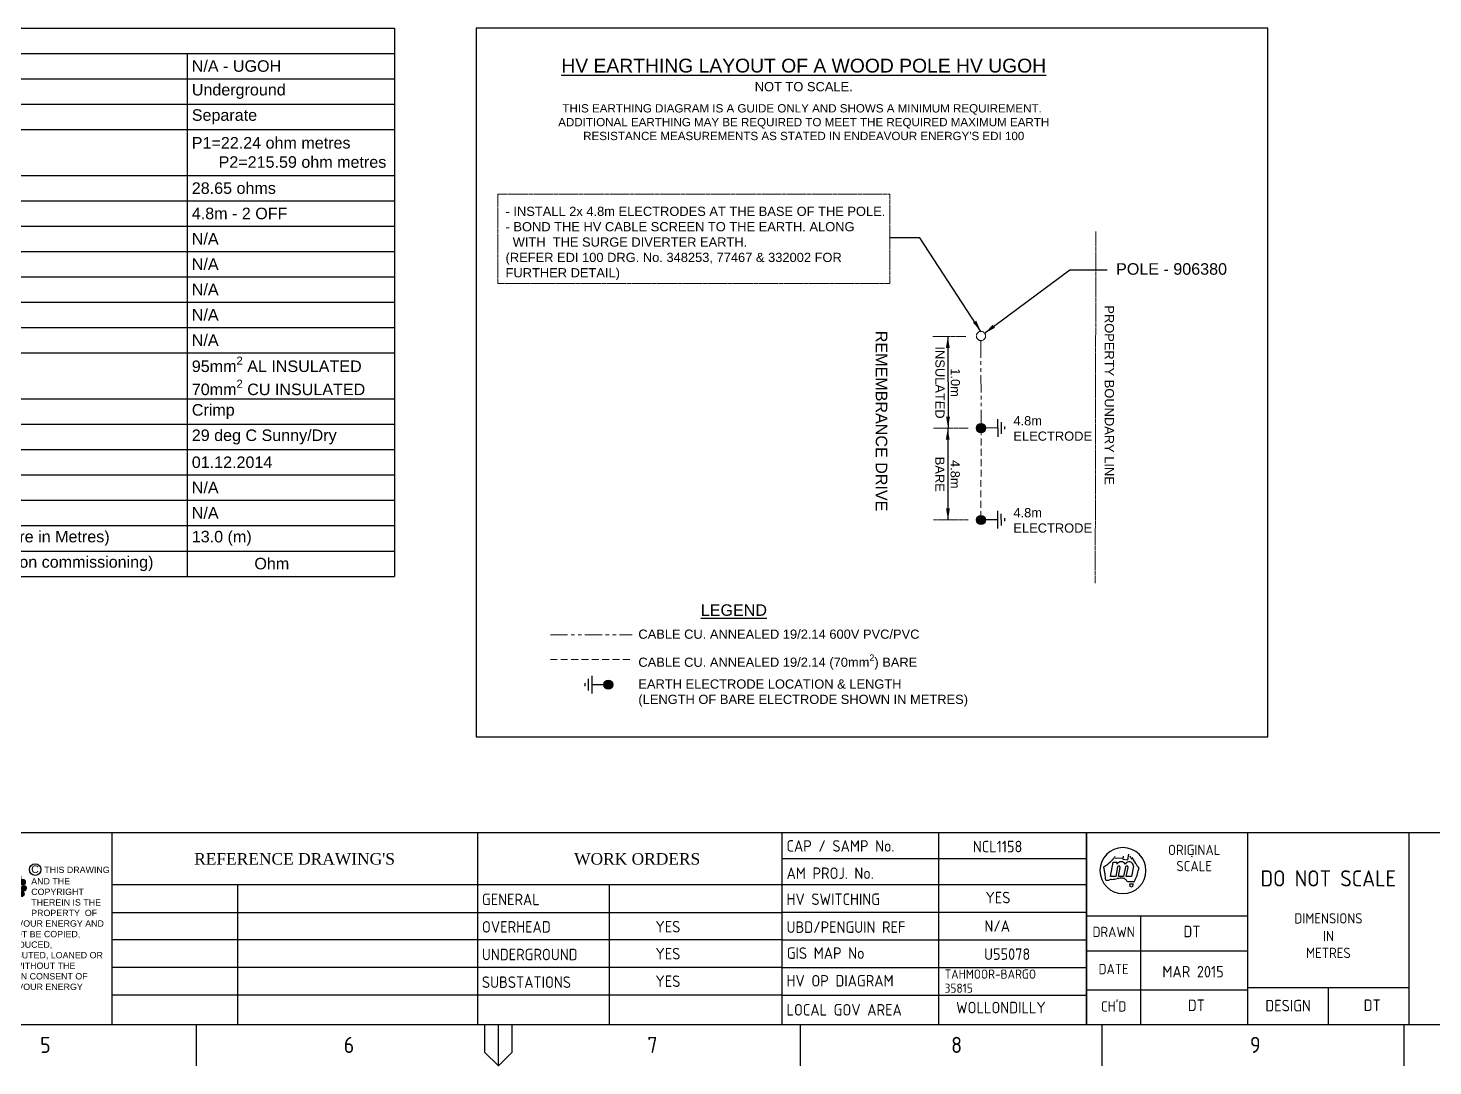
# Paper-space layout 'EE-2' of a CAD drawing. Header units: metres, sheet in millimetres. Extents: x -9 to 824, y -5 to 581.
# Drawn here: x 305.5 to 610.5, y -5.4 to 219.8 of the extents above; entities that cross this region are included whole.
import ezdxf
from ezdxf.enums import TextEntityAlignment as Align

# ---------------------------------------------------------------- set-up
doc = ezdxf.new("R2010")
doc.units = ezdxf.units.M
for name, pattern in [('Cable Exist OH', [1, 1, 0]), ('DASHED', [0.75, 0.5, -0.25]), ('PHANTOM2', [1.25, 0.625, -0.125, 0.125, -0.125, 0.125, -0.125])]:
    doc.linetypes.add(name, pattern=pattern)
doc.layers.get('0').update_dxf_attribs({"color": 6})
doc.layers.add('Notes', color=7, linetype='Continuous')
doc.layers.add('SupportsOH_SP_TR_HV_LV_SL_NEW', color=2, linetype='Continuous')
doc.styles.add('ARIAL', font='arial.ttf', dxfattribs={"height": 2})
doc.styles.add('iecISOCP', font='isocp.shx')
doc.styles.add('iecTimesNewRoman', font='times.ttf')
doc.styles.get("Standard").update_dxf_attribs({"font": 'arial.ttf'})
doc.dimstyles.get("Standard").update_dxf_attribs({"dimtxt": 0.18, "dimasz": 0.18, "dimexe": 0.18, "dimexo": 0.0625, "dimgap": 0.09, "dimtad": 0, "dimtih": 1, "dimtoh": 1, "dimdec": 4, "dimzin": 0, "dimdsep": 46, "dimtxsty": 'Standard', "dimcen": 0.09, "dimadec": 0, "dimazin": 0, "dimtfac": 1, "dimtdec": 4, "dimtofl": 0, "dimtmove": 0, "dimatfit": 3, "dimfxl": 1, "dimtolj": 1, "dimtzin": 0, "dimarcsym": 0})

# ---------------------------------------------------------------- blocks, each defined once
blk = doc.blocks.new('*T45')
at = {"layer": 'Notes', "lineweight": -2, "transparency": 16777216}
for p, q in [((0, 0), (184.34, 0)), ((0, 0), (0, -119)), ((184.34, 0), (184.34, -119)), ((0, -5.5), (184.34, -5.5)), ((139.34, -5.5), (139.34, -119)), ((0, -11), (184.34, -11)), ((0, -16.5), (184.34, -16.5)), ((0, -22), (184.34, -22)), ((0, -32), (184.34, -32)), ((0, -37.5), (184.34, -37.5)), ((0, -43), (184.34, -43)), ((0, -48.5), (184.34, -48.5)), ((0, -54), (184.34, -54)), ((0, -59.5), (184.34, -59.5)), ((0, -65), (184.34, -65)), ((0, -70.5), (184.34, -70.5)), ((0, -80.5), (184.34, -80.5)), ((0, -86), (184.34, -86)), ((0, -91.5), (184.34, -91.5)), ((0, -97), (184.34, -97)), ((0, -102.5), (184.34, -102.5)), ((0, -108), (184.34, -108)), ((0, -113.5), (184.34, -113.5)), ((0, -119), (184.34, -119))]:
    blk.add_line(p, q, dxfattribs=at)
at = {"layer": 'Notes', "color": 0, "transparency": 16777216, "char_height": 2.5, "attachment_point": 4}
for s, insert, width in [('Earthing data to be capture to GIS', (1, -2.75), 182.3445), ('Substation No. ', (1, -8.25), 137.3445), ('N/A - UGOH', (140.34, -8.25), 43), ('Installation Type', (1, -13.75), 137.3445), ('Underground', (140.34, -13.75), 43), ('Earthing System Type', (1, -19.25), 137.3445), ('Separate', (140.34, -19.25), 43), ('P1=22.24 ohm metres               P2=215.59 ohm metres', (140.34, -27), 43), ('Soil Resistivity Average in Ohms', (1, -27), 137.3445), ('HV Separate Earthing Grid Resistance (Separate Earthing Only)', (1, -34.75), 137.3445), ('28.65 ohms', (140.34, -34.75), 43), ('Size/No. of HV Electrodes (Separate Earthing Only)', (1, -40.25), 137.3445), ('4.8m - 2 OFF', (140.34, -40.25), 43), ('LV Separate Earthing Grid Resistance (Separate Earthing Only)', (1, -45.75), 137.3445), ('N/A', (140.34, -45.75), 43), ('Size/No. of LV Electrodes (Separate Earthing Only)', (1, -51.25), 137.3445), ('N/A', (140.34, -51.25), 43), ('Combined Earth Resistance in Ohms (For Common Earthing)', (1, -56.75), 137.3445), ('N/A', (140.34, -56.75), 43), ('Size/No. of Combined Electrodes (Common Earthing)', (1, -62.25), 137.3445), ('N/A', (140.34, -62.25), 43), ('Size/No. of the Supplementary Electrode', (1, -67.75), 137.3445), ('N/A', (140.34, -67.75), 43), ('\\A1;95mm{\\H0.7x;\\S2^ ;} AL INSULATED 70mm{\\H0.7x;\\S2^ ;} CU INSULATED', (140.34, -75.5), 43), ('Bonding Conductor Size in mm2 (Insulated/Bare)', (1, -75.5), 137.3445), ('Connection Type (CAD or Crimp)', (1, -83.25), 137.3445), ('Crimp', (140.34, -83.25), 43), ('Ambient Temperature/Weather Condition', (1, -88.75), 137.3445), ('29 deg C Sunny/Dry', (140.34, -88.75), 43), ('Date of Soil Test', (1, -94.25), 137.3445), ('\\A1;01.12.2014', (140.34, -94.25), 43), ('Insulated depth from Ground Level (in Metres)', (1, -99.75), 137.3445), ('N/A', (140.34, -99.75), 43), ('Length of MEN Connection Cable (in Metres)', (1, -105.25), 137.3445), ('N/A', (140.34, -105.25), 43), ('Total length of Earth Electrode System Cable (incl. Insulated & Bare in Metres)', (1, -110.75), 137.3445), ('13.0 (m) ', (140.34, -110.75), 43), ('Measured Earth Resistance in Ohms (to be measured by L1 ASP on commissioning)', (1, -116.25), 137.3445), ('              Ohm', (140.34, -116.25), 43)]:
    blk.add_mtext(s, dxfattribs=dict(at, insert=insert, width=width))
blk = doc.blocks.new('m4')
at = {"layer": 'Notes', "color": 7, "linetype": 'Continuous'}
for points in [[(0, -1.95), (0, 0)], [(-1.43, -1.95), (1.43, -1.95)], [(-0.95, -2.52), (0.95, -2.52)], [(-0.24, -3.09), (0.24, -3.09)]]:
    blk.add_lwpolyline(points, dxfattribs=at)
blk = doc.blocks.new('EE_LOGO_SMALL')
at = {"layer": 'Notes'}
h = blk.add_hatch(color=256, dxfattribs=at)
edge = h.paths.add_edge_path()
edge.add_spline(control_points=[(-1.35, 5.88), (-1.41, 6.52), (-1.98, 6.98), (-2.62, 6.92), (-3.26, 6.85), (-3.72, 6.28), (-3.66, 5.65), (-3.6, 5.01), (-3.03, 4.54), (-2.39, 4.61), (-1.75, 4.67), (-1.28, 5.24), (-1.35, 5.88)], knot_values=[0, 0, 0, 0, 1, 1, 1, 2, 2, 2, 3, 3, 3, 4, 4, 4, 4], degree=3, periodic=0)
h = blk.add_hatch(color=256, dxfattribs=at)
edge = h.paths.add_edge_path()
edge.add_spline(control_points=[(-8.41, 1.95), (-9.16, 1.99), (-9.8, 1.42), (-9.84, 0.67), (-9.89, -0.07), (-9.31, -0.71), (-8.56, -0.75), (-7.82, -0.8), (-7.18, -0.23), (-7.14, 0.52), (-7.09, 1.27), (-7.66, 1.91), (-8.41, 1.95)], knot_values=[0, 0, 0, 0, 1, 1, 1, 2, 2, 2, 3, 3, 3, 4, 4, 4, 4], degree=3, periodic=0)
h = blk.add_hatch(color=256, dxfattribs=at)
edge = h.paths.add_edge_path()
edge.add_spline(control_points=[(-6.81, 4.47), (-7.42, 4.82), (-8.21, 4.62), (-8.57, 4), (-8.92, 3.39), (-8.72, 2.6), (-8.1, 2.25), (-7.49, 1.89), (-6.7, 2.09), (-6.34, 2.71), (-5.98, 3.32), (-6.19, 4.11), (-6.81, 4.47)], knot_values=[0, 0, 0, 0, 1, 1, 1, 2, 2, 2, 3, 3, 3, 4, 4, 4, 4], degree=3, periodic=0)
h = blk.add_hatch(color=256, dxfattribs=at)
edge = h.paths.add_edge_path()
edge.add_spline(control_points=[(-4.19, 5.89), (-4.56, 6.46), (-5.32, 6.62), (-5.88, 6.26), (-6.45, 5.89), (-6.61, 5.13), (-6.25, 4.56), (-5.88, 4), (-5.13, 3.83), (-4.56, 4.2), (-3.99, 4.56), (-3.82, 5.32), (-4.19, 5.89)], knot_values=[0, 0, 0, 0, 1, 1, 1, 2, 2, 2, 3, 3, 3, 4, 4, 4, 4], degree=3, periodic=0)
h = blk.add_hatch(color=256, dxfattribs=at)
edge = h.paths.add_edge_path()
edge.add_spline(control_points=[(-2.5, 2.07), (-3.02, 2.18), (-3.52, 1.86), (-3.63, 1.35), (-3.74, 0.84), (-3.41, 0.33), (-2.91, 0.22), (-2.39, 0.11), (-1.89, 0.43), (-1.78, 0.95), (-1.67, 1.46), (-1.99, 1.96), (-2.5, 2.07)], knot_values=[0, 0, 0, 0, 1, 1, 1, 2, 2, 2, 3, 3, 3, 4, 4, 4, 4], degree=3, periodic=0)
h = blk.add_hatch(color=256, dxfattribs=at)
edge = h.paths.add_edge_path()
edge.add_spline(control_points=[(1.01, 4.87), (1.01, 4.27), (0.53, 3.79), (-0.07, 3.79), (-0.67, 3.79), (-1.16, 4.27), (-1.16, 4.87), (-1.16, 5.47), (-0.67, 5.96), (-0.07, 5.96), (0.53, 5.96), (1.01, 5.47), (1.01, 4.87)], knot_values=[0, 0, 0, 0, 1, 1, 1, 2, 2, 2, 3, 3, 3, 4, 4, 4, 4], degree=3, periodic=0)
edge = h.paths.add_edge_path()
edge.add_spline(control_points=[(-1.36, 3.98), (-1.87, 4.09), (-2.38, 3.77), (-2.49, 3.26), (-2.6, 2.75), (-2.27, 2.24), (-1.76, 2.13), (-1.25, 2.02), (-0.75, 2.35), (-0.64, 2.86), (-0.53, 3.37), (-0.85, 3.87), (-1.36, 3.98)], knot_values=[0, 0, 0, 0, 1, 1, 1, 2, 2, 2, 3, 3, 3, 4, 4, 4, 4], degree=3, periodic=0)
h = blk.add_hatch(color=256, dxfattribs=at)
edge = h.paths.add_edge_path()
edge.add_spline(control_points=[(2.33, 2.37), (2.77, 2.76), (2.8, 3.42), (2.42, 3.85), (2.03, 4.29), (1.37, 4.32), (0.94, 3.94), (0.51, 3.55), (0.47, 2.89), (0.85, 2.46), (1.24, 2.03), (1.9, 1.99), (2.33, 2.37)], knot_values=[0, 0, 0, 0, 1, 1, 1, 2, 2, 2, 3, 3, 3, 4, 4, 4, 4], degree=3, periodic=0)
edge = h.paths.add_edge_path()
edge.add_spline(control_points=[(1.01, 4.87), (1.01, 4.27), (0.53, 3.79), (-0.07, 3.79), (-0.67, 3.79), (-1.16, 4.27), (-1.16, 4.87), (-1.16, 5.47), (-0.67, 5.96), (-0.07, 5.96), (0.53, 5.96), (1.01, 5.47), (1.01, 4.87)], knot_values=[0, 0, 0, 0, 1, 1, 1, 2, 2, 2, 3, 3, 3, 4, 4, 4, 4], degree=3, periodic=0)
h = blk.add_hatch(color=256, dxfattribs=at)
edge = h.paths.add_edge_path()
edge.add_spline(control_points=[(1.01, 4.87), (1.01, 4.27), (0.53, 3.79), (-0.07, 3.79), (-0.67, 3.79), (-1.16, 4.27), (-1.16, 4.87), (-1.16, 5.47), (-0.67, 5.96), (-0.07, 5.96), (0.53, 5.96), (1.01, 5.47), (1.01, 4.87)], knot_values=[0, 0, 0, 0, 1, 1, 1, 2, 2, 2, 3, 3, 3, 4, 4, 4, 4], degree=3, periodic=0)
edge = h.paths.add_edge_path(flags=16)
edge.add_spline(control_points=[(1.01, 4.87), (1.01, 4.27), (0.53, 3.79), (-0.07, 3.79), (-0.67, 3.79), (-1.16, 4.27), (-1.16, 4.87), (-1.16, 5.47), (-0.67, 5.96), (-0.07, 5.96), (0.53, 5.96), (1.01, 5.47), (1.01, 4.87)], knot_values=[0, 0, 0, 0, 1, 1, 1, 2, 2, 2, 3, 3, 3, 4, 4, 4, 4], degree=3, periodic=0)
h = blk.add_hatch(color=256, dxfattribs=at)
edge = h.paths.add_edge_path()
edge.add_spline(control_points=[(2.98, 0.19), (3.52, 0.33), (3.83, 0.88), (3.69, 1.41), (3.55, 1.94), (3.01, 2.26), (2.48, 2.12), (1.95, 1.98), (1.63, 1.43), (1.77, 0.9), (1.91, 0.37), (2.45, 0.05), (2.98, 0.19)], knot_values=[0, 0, 0, 0, 1, 1, 1, 2, 2, 2, 3, 3, 3, 4, 4, 4, 4], degree=3, periodic=0)
h = blk.add_hatch(color=256, dxfattribs=at)
edge = h.paths.add_edge_path()
edge.add_spline(control_points=[(6.99, 4.87), (6.99, 4.04), (6.32, 3.36), (5.48, 3.36), (4.65, 3.36), (3.97, 4.04), (3.97, 4.87), (3.97, 5.71), (4.65, 6.38), (5.48, 6.38), (6.32, 6.38), (6.99, 5.71), (6.99, 4.87)], knot_values=[0, 0, 0, 0, 1, 1, 1, 2, 2, 2, 3, 3, 3, 4, 4, 4, 4], degree=3, periodic=0)
h = blk.add_hatch(color=256, dxfattribs=at)
edge = h.paths.add_edge_path()
edge.add_spline(control_points=[(8.37, 1.14), (9.1, 1.46), (9.42, 2.3), (9.11, 3.02), (8.79, 3.74), (7.95, 4.07), (7.23, 3.75), (6.51, 3.43), (6.18, 2.59), (6.49, 1.87), (6.81, 1.15), (7.65, 0.82), (8.37, 1.14)], knot_values=[0, 0, 0, 0, 1, 1, 1, 2, 2, 2, 3, 3, 3, 4, 4, 4, 4], degree=3, periodic=0)
h = blk.add_hatch(color=256, dxfattribs=at)
edge = h.paths.add_edge_path()
edge.add_spline(control_points=[(8.27, -1.91), (9.01, -1.95), (9.65, -1.38), (9.69, -0.63), (9.74, 0.12), (9.17, 0.75), (8.42, 0.8), (7.67, 0.84), (7.03, 0.27), (6.99, -0.48), (6.95, -1.22), (7.52, -1.87), (8.27, -1.91)], knot_values=[0, 0, 0, 0, 1, 1, 1, 2, 2, 2, 3, 3, 3, 4, 4, 4, 4], degree=3, periodic=0)
h = blk.add_hatch(color=256, dxfattribs=at)
edge = h.paths.add_edge_path()
edge.add_spline(control_points=[(-8.52, -1.1), (-9.24, -1.42), (-9.57, -2.26), (-9.25, -2.98), (-8.94, -3.7), (-8.09, -4.03), (-7.37, -3.71), (-6.65, -3.39), (-6.33, -2.55), (-6.64, -1.83), (-6.96, -1.11), (-7.8, -0.78), (-8.52, -1.1)], knot_values=[0, 0, 0, 0, 1, 1, 1, 2, 2, 2, 3, 3, 3, 4, 4, 4, 4], degree=3, periodic=0)
h = blk.add_hatch(color=256, dxfattribs=at)
edge = h.paths.add_edge_path()
edge.add_spline(control_points=[(-7.14, -4.83), (-7.14, -4), (-6.46, -3.32), (-5.63, -3.32), (-4.8, -3.32), (-4.12, -4), (-4.12, -4.83), (-4.12, -5.67), (-4.8, -6.34), (-5.63, -6.34), (-6.46, -6.34), (-7.14, -5.67), (-7.14, -4.83)], knot_values=[0, 0, 0, 0, 1, 1, 1, 2, 2, 2, 3, 3, 3, 4, 4, 4, 4], degree=3, periodic=0)
h = blk.add_hatch(color=256, dxfattribs=at)
edge = h.paths.add_edge_path()
edge.add_spline(control_points=[(-3.13, -0.15), (-3.66, -0.29), (-3.98, -0.84), (-3.84, -1.37), (-3.7, -1.9), (-3.15, -2.22), (-2.62, -2.08), (-2.09, -1.94), (-1.78, -1.39), (-1.91, -0.86), (-2.06, -0.33), (-2.6, -0.01), (-3.13, -0.15)], knot_values=[0, 0, 0, 0, 1, 1, 1, 2, 2, 2, 3, 3, 3, 4, 4, 4, 4], degree=3, periodic=0)
h = blk.add_hatch(color=256, dxfattribs=at)
edge = h.paths.add_edge_path()
edge.add_spline(control_points=[(-2.48, -2.33), (-2.91, -2.72), (-2.95, -3.38), (-2.56, -3.81), (-2.18, -4.24), (-1.52, -4.28), (-1.08, -3.9), (-0.65, -3.51), (-0.62, -2.85), (-1, -2.42), (-1.39, -1.98), (-2.05, -1.95), (-2.48, -2.33)], knot_values=[0, 0, 0, 0, 1, 1, 1, 2, 2, 2, 3, 3, 3, 4, 4, 4, 4], degree=3, periodic=0)
h = blk.add_hatch(color=256, dxfattribs=at)
edge = h.paths.add_edge_path()
edge.add_spline(control_points=[(-1.16, -4.83), (-1.16, -4.23), (-0.67, -3.74), (-0.07, -3.74), (0.53, -3.74), (1.01, -4.23), (1.01, -4.83), (1.01, -5.43), (0.53, -5.92), (-0.07, -5.92), (-0.67, -5.92), (-1.16, -5.43), (-1.16, -4.83)], knot_values=[0, 0, 0, 0, 1, 1, 1, 2, 2, 2, 3, 3, 3, 4, 4, 4, 4], degree=3, periodic=0)
h = blk.add_hatch(color=256, dxfattribs=at)
edge = h.paths.add_edge_path()
edge.add_spline(control_points=[(1.22, -3.94), (1.73, -4.05), (2.23, -3.73), (2.34, -3.22), (2.45, -2.71), (2.13, -2.2), (1.62, -2.09), (1.11, -1.98), (0.6, -2.3), (0.49, -2.81), (0.38, -3.32), (0.71, -3.83), (1.22, -3.94)], knot_values=[0, 0, 0, 0, 1, 1, 1, 2, 2, 2, 3, 3, 3, 4, 4, 4, 4], degree=3, periodic=0)
h = blk.add_hatch(color=256, dxfattribs=at)
edge = h.paths.add_edge_path()
edge.add_spline(control_points=[(1.2, -5.84), (1.27, -6.47), (1.84, -6.94), (2.47, -6.87), (3.11, -6.81), (3.58, -6.24), (3.51, -5.6), (3.45, -4.96), (2.88, -4.5), (2.24, -4.56), (1.6, -4.63), (1.13, -5.2), (1.2, -5.84)], knot_values=[0, 0, 0, 0, 1, 1, 1, 2, 2, 2, 3, 3, 3, 4, 4, 4, 4], degree=3, periodic=0)
h = blk.add_hatch(color=256, dxfattribs=at)
edge = h.paths.add_edge_path()
edge.add_spline(control_points=[(2.36, -2.03), (2.87, -2.14), (3.37, -1.81), (3.48, -1.3), (3.59, -0.79), (3.27, -0.29), (2.76, -0.18), (2.25, -0.07), (1.74, -0.39), (1.63, -0.9), (1.52, -1.41), (1.85, -1.92), (2.36, -2.03)], knot_values=[0, 0, 0, 0, 1, 1, 1, 2, 2, 2, 3, 3, 3, 4, 4, 4, 4], degree=3, periodic=0)
h = blk.add_hatch(color=256, dxfattribs=at)
edge = h.paths.add_edge_path()
edge.add_spline(control_points=[(4.05, -5.84), (4.41, -6.41), (5.17, -6.58), (5.73, -6.21), (6.3, -5.85), (6.46, -5.09), (6.1, -4.52), (5.73, -3.95), (4.98, -3.79), (4.41, -4.16), (3.84, -4.52), (3.68, -5.28), (4.05, -5.84)], knot_values=[0, 0, 0, 0, 1, 1, 1, 2, 2, 2, 3, 3, 3, 4, 4, 4, 4], degree=3, periodic=0)
h = blk.add_hatch(color=256, dxfattribs=at)
edge = h.paths.add_edge_path()
edge.add_spline(control_points=[(6.66, -4.43), (7.27, -4.78), (8.06, -4.58), (8.42, -3.96), (8.78, -3.35), (8.57, -2.56), (7.96, -2.2), (7.34, -1.84), (6.55, -2.05), (6.2, -2.66), (5.84, -3.28), (6.04, -4.07), (6.66, -4.43)], knot_values=[0, 0, 0, 0, 1, 1, 1, 2, 2, 2, 3, 3, 3, 4, 4, 4, 4], degree=3, periodic=0)
at = {"layer": 'Notes', "lineweight": 0}
for points in [[(1.85, 2.13), (1.85, 2.13)], [(-1.99, -2.08), (-1.99, -2.08)]]:
    blk.add_lwpolyline(points, dxfattribs=at)
for points in [[(-1.35, 5.88), (-1.41, 6.52), (-1.98, 6.98), (-2.62, 6.92), (-3.26, 6.85), (-3.72, 6.28), (-3.66, 5.65), (-3.6, 5.01), (-3.03, 4.54), (-2.39, 4.61), (-1.75, 4.67), (-1.28, 5.24), (-1.35, 5.88)], [(-8.41, 1.95), (-9.16, 1.99), (-9.8, 1.42), (-9.84, 0.67), (-9.89, -0.07), (-9.31, -0.71), (-8.56, -0.75), (-7.82, -0.8), (-7.18, -0.23), (-7.14, 0.52), (-7.09, 1.27), (-7.66, 1.91), (-8.41, 1.95)], [(-6.81, 4.47), (-7.42, 4.82), (-8.21, 4.62), (-8.57, 4), (-8.92, 3.39), (-8.72, 2.6), (-8.1, 2.25), (-7.49, 1.89), (-6.7, 2.09), (-6.34, 2.71), (-5.98, 3.32), (-6.19, 4.11), (-6.81, 4.47)], [(-4.19, 5.89), (-4.56, 6.46), (-5.32, 6.62), (-5.88, 6.26), (-6.45, 5.89), (-6.61, 5.13), (-6.25, 4.56), (-5.88, 4), (-5.13, 3.83), (-4.56, 4.2), (-3.99, 4.56), (-3.82, 5.32), (-4.19, 5.89)], [(-2.5, 2.07), (-3.02, 2.18), (-3.52, 1.86), (-3.63, 1.35), (-3.74, 0.84), (-3.41, 0.33), (-2.91, 0.22), (-2.39, 0.11), (-1.89, 0.43), (-1.78, 0.95), (-1.67, 1.46), (-1.99, 1.96), (-2.5, 2.07)], [(-1.36, 3.98), (-1.87, 4.09), (-2.38, 3.77), (-2.49, 3.26), (-2.6, 2.75), (-2.27, 2.24), (-1.76, 2.13), (-1.25, 2.02), (-0.75, 2.35), (-0.64, 2.86), (-0.53, 3.37), (-0.85, 3.87), (-1.36, 3.98)], [(1.01, 4.87), (1.01, 4.27), (0.53, 3.79), (-0.07, 3.79), (-0.67, 3.79), (-1.16, 4.27), (-1.16, 4.87), (-1.16, 5.47), (-0.67, 5.96), (-0.07, 5.96), (0.53, 5.96), (1.01, 5.47), (1.01, 4.87)], [(1.01, 4.87), (1.01, 4.27), (0.53, 3.79), (-0.07, 3.79), (-0.67, 3.79), (-1.16, 4.27), (-1.16, 4.87), (-1.16, 5.47), (-0.67, 5.96), (-0.07, 5.96), (0.53, 5.96), (1.01, 5.47), (1.01, 4.87)], [(2.33, 2.37), (2.77, 2.76), (2.8, 3.42), (2.42, 3.85), (2.03, 4.29), (1.37, 4.32), (0.94, 3.94), (0.51, 3.55), (0.47, 2.89), (0.85, 2.46), (1.24, 2.03), (1.9, 1.99), (2.33, 2.37)], [(2.98, 0.19), (3.52, 0.33), (3.83, 0.88), (3.69, 1.41), (3.55, 1.94), (3.01, 2.26), (2.48, 2.12), (1.95, 1.98), (1.63, 1.43), (1.77, 0.9), (1.91, 0.37), (2.45, 0.05), (2.98, 0.19)], [(6.99, 4.87), (6.99, 4.04), (6.32, 3.36), (5.48, 3.36), (4.65, 3.36), (3.97, 4.04), (3.97, 4.87), (3.97, 5.71), (4.65, 6.38), (5.48, 6.38), (6.32, 6.38), (6.99, 5.71), (6.99, 4.87)], [(8.37, 1.14), (9.1, 1.46), (9.42, 2.3), (9.11, 3.02), (8.79, 3.74), (7.95, 4.07), (7.23, 3.75), (6.51, 3.43), (6.18, 2.59), (6.49, 1.87), (6.81, 1.15), (7.65, 0.82), (8.37, 1.14)], [(8.27, -1.91), (9.01, -1.95), (9.65, -1.38), (9.69, -0.63), (9.74, 0.12), (9.17, 0.75), (8.42, 0.8), (7.67, 0.84), (7.03, 0.27), (6.99, -0.48), (6.95, -1.22), (7.52, -1.87), (8.27, -1.91)], [(-8.52, -1.1), (-9.24, -1.42), (-9.57, -2.26), (-9.25, -2.98), (-8.94, -3.7), (-8.09, -4.03), (-7.37, -3.71), (-6.65, -3.39), (-6.33, -2.55), (-6.64, -1.83), (-6.96, -1.11), (-7.8, -0.78), (-8.52, -1.1)], [(-7.14, -4.83), (-7.14, -4), (-6.46, -3.32), (-5.63, -3.32), (-4.8, -3.32), (-4.12, -4), (-4.12, -4.83), (-4.12, -5.67), (-4.8, -6.34), (-5.63, -6.34), (-6.46, -6.34), (-7.14, -5.67), (-7.14, -4.83)], [(-3.13, -0.15), (-3.66, -0.29), (-3.98, -0.84), (-3.84, -1.37), (-3.7, -1.9), (-3.15, -2.22), (-2.62, -2.08), (-2.09, -1.94), (-1.78, -1.39), (-1.91, -0.86), (-2.06, -0.33), (-2.6, -0.01), (-3.13, -0.15)], [(-2.48, -2.33), (-2.91, -2.72), (-2.95, -3.38), (-2.56, -3.81), (-2.18, -4.24), (-1.52, -4.28), (-1.08, -3.9), (-0.65, -3.51), (-0.62, -2.85), (-1, -2.42), (-1.39, -1.98), (-2.05, -1.95), (-2.48, -2.33)], [(-1.16, -4.83), (-1.16, -4.23), (-0.67, -3.74), (-0.07, -3.74), (0.53, -3.74), (1.01, -4.23), (1.01, -4.83), (1.01, -5.43), (0.53, -5.92), (-0.07, -5.92), (-0.67, -5.92), (-1.16, -5.43), (-1.16, -4.83)], [(1.22, -3.94), (1.73, -4.05), (2.23, -3.73), (2.34, -3.22), (2.45, -2.71), (2.13, -2.2), (1.62, -2.09), (1.11, -1.98), (0.6, -2.3), (0.49, -2.81), (0.38, -3.32), (0.71, -3.83), (1.22, -3.94)], [(1.2, -5.84), (1.27, -6.47), (1.84, -6.94), (2.47, -6.87), (3.11, -6.81), (3.58, -6.24), (3.51, -5.6), (3.45, -4.96), (2.88, -4.5), (2.24, -4.56), (1.6, -4.63), (1.13, -5.2), (1.2, -5.84)], [(2.36, -2.03), (2.87, -2.14), (3.37, -1.81), (3.48, -1.3), (3.59, -0.79), (3.27, -0.29), (2.76, -0.18), (2.25, -0.07), (1.74, -0.39), (1.63, -0.9), (1.52, -1.41), (1.85, -1.92), (2.36, -2.03)], [(4.05, -5.84), (4.41, -6.41), (5.17, -6.58), (5.73, -6.21), (6.3, -5.85), (6.46, -5.09), (6.1, -4.52), (5.73, -3.95), (4.98, -3.79), (4.41, -4.16), (3.84, -4.52), (3.68, -5.28), (4.05, -5.84)], [(6.66, -4.43), (7.27, -4.78), (8.06, -4.58), (8.42, -3.96), (8.78, -3.35), (8.57, -2.56), (7.96, -2.2), (7.34, -1.84), (6.55, -2.05), (6.2, -2.66), (5.84, -3.28), (6.04, -4.07), (6.66, -4.43)]]:
    blk.add_open_spline(points, degree=3, knots=[0, 0, 0, 0, 1, 1, 1, 2, 2, 2, 3, 3, 3, 4, 4, 4, 4], dxfattribs=at)
blk = doc.blocks.new('EE_COPYRIGHT_A1')
at = {"layer": 'Notes'}
blk.add_circle((9.53, -0.82), 1.15, dxfattribs=at)
at = {"xscale": 0.4, "yscale": 0.4, "zscale": 0.4}
blk.add_blockref('EE_LOGO_SMALL', (3.96, -4.29), dxfattribs=at)
at = {"layer": 'Notes', "insert": (0, 0), "char_height": 1.25, "width": 24.1208, "attachment_point": 1, "style": 'ARIAL'}
blk.add_mtext('\\pt8.75;               ^I{\\H1.2x;C } THIS DRAWING\\P\\pi-8.75,l8.75,t8.75,20;       ^IAND THE ^I\\P\\pi0,t8.75;COPYRIGHT\\P\\pi-8.75,t1.25,8.75;^I^ITHEREIN IS THE PROPERTY  OF \\P\\pi0,l0,t1.25;ENDEAVOUR ENERGY AND MAY NOT BE COPIED, REPRODUCED, DISTRIBUTED, LOANED OR USED WITHOUT THE WRITTEN CONSENT OF ENDEAVOUR ENERGY', dxfattribs=at)
blk = doc.blocks.new('A1_FRAME_TITLE')
at = {"layer": 'Notes', "color": 3, "linetype": 'Continuous'}
for p, q in [((323.7, 45.23), (323.7, 3.58)), ((403.04, 45.23), (403.04, 3.58)), ((469.16, 45.23), (469.16, 3.58)), ((535.29, 45.23), (535.29, 3.58)), ((535.29, 39.58), (535.29, 3.58))]:
    blk.add_line(p, q, dxfattribs=at)
at = {"layer": 'Notes', "color": 7}
for p, q in [((503.17, 45.23), (503.17, 3.58)), ((541.48, 39.66), (543.25, 39.77)), ((543.25, 40.13), (543.14, 39.43)), ((544.27, 39.32), (544.46, 40.57)), ((545.1, 39.79), (545.93, 38.51)), ((558.02, 40.09), (558.22, 40.05)), ((469.16, 39.58), (535.29, 39.58)), ((540.48, 35.7), (541.09, 38.78)), ((541.09, 38.78), (541.84, 38.78)), ((542.03, 37.78), (541.62, 35.7)), ((541.84, 38.78), (541.89, 38.38)), ((542.19, 35.7), (542.58, 37.67)), ((543.14, 39.43), (544.27, 39.32)), ((543.74, 37.78), (543.33, 35.7)), ((543.9, 35.7), (544.29, 37.67)), ((545.49, 37.96), (545.04, 35.7)), ((323.73, 33.94), (469.16, 33.94)), ((350.99, 33.94), (350.99, 3.58)), ((431.69, 33.94), (431.69, 3.58)), ((469.16, 33.94), (535.29, 33.94)), ((541.62, 35.7), (540.48, 35.7)), ((543.33, 35.7), (542.19, 35.7)), ((545.04, 35.7), (543.9, 35.7)), ((545.54, 34.5), (544.14, 34.58)), ((544.14, 34.58), (545.54, 34.5)), ((545.54, 34.5), (544.14, 34.58)), ((544.77, 33.5), (544.7, 34.08)), ((544.7, 34.08), (545.43, 34.08)), ((545.43, 34.08), (545.22, 33.35)), ((545.22, 33.35), (544.77, 33.5)), ((323.7, 27.89), (469.16, 27.89)), ((469.16, 27.94), (535.29, 27.94)), ((547.06, 3.58), (547.06, 27.15)), ((469.16, 21.94), (323.7, 21.94)), ((469.16, 21.94), (535.29, 21.94)), ((535.29, 19.58), (570.29, 19.58)), ((469.16, 15.94), (323.7, 15.94)), ((469.16, 15.94), (535.29, 15.94)), ((469.16, 9.94), (323.7, 9.94)), ((469.16, 9.94), (535.29, 9.94)), ((535.29, 11.08), (570.29, 11.08)), ((587.79, 3.58), (587.79, 11.58))]:
    blk.add_line(p, q, dxfattribs=at)
at = {"layer": 'Notes', "color": 3}
for p, q in [((535.29, 3.58), (535.29, 45.23)), ((570.29, 3.58), (570.29, 45.23)), ((605.29, 3.58), (605.29, 45.23)), ((570.29, 11.58), (605.29, 11.58))]:
    blk.add_line(p, q, dxfattribs=at)
at = {"layer": 'Notes', "color": 7, "linetype": 'Continuous'}
blk.add_line((535.29, 27.15), (570.29, 27.15), dxfattribs=at)
at = {"layer": 'Notes', "linetype": 'Continuous'}
for p, q in [((342.09, -5.42), (342.09, 3.58)), ((404.6, 3.58), (404.6, -2.42)), ((407.6, -5.42), (407.6, 3.58)), ((410.6, -2.42), (410.6, 3.58)), ((473.11, 3.58), (473.11, -5.42)), ((538.62, 3.58), (538.62, -5.42)), ((604.13, 3.58), (604.13, -5.42)), ((404.6, -2.42), (407.6, -5.42)), ((407.6, -5.42), (410.6, -2.42))]:
    blk.add_line(p, q, dxfattribs=at)
at = {"layer": 'Notes', "color": 3, "linetype": 'Continuous', "flags": 128}
for points in [[(114.72, 45.23), (815.29, 45.23)], [(114.72, 3.58), (815.29, 3.58)]]:
    blk.add_lwpolyline(points, dxfattribs=at)
at = {"layer": 'Notes', "color": 7}
for centre, radius, start, end in [((543.19, 36.98), 5, 0, 180), ((536.13, 43.77), 6.54, 319.3047, 324.8782), ((569.62, 54.67), 28.87, 210.1483, 211.8601), ((543.19, 36.98), 5, 180, 0), ((533.33, 46.7), 10.59, 302.5841, 308.1576), ((518.2, 33.22), 21.32, 10.3053, 12.3306), ((518.2, 33.22), 21.32, 8.2795, 10.3048), ((533.33, 46.7), 10.59, 308.157, 313.7305), ((536.13, 43.77), 6.54, 313.7309, 319.3045), ((542.79, 37.82), 1.06, 31.7884, 148.2116), ((542.31, 37.72), 0.28, 348.6911, 168.6911), ((544.53, 37.92), 0.961, 2.5982, 150.8098), ((544.02, 37.72), 0.28, 348.6911, 168.6911), ((467.93, -12.6), 93.25, 33.1096, 33.2341), ((549.47, 40.57), 4.09, 213.1151, 222.4146), ((533.61, 40.09), 13.29, 341.8901, 347.8434), ((546.81, 38.14), 0.484, 222.42, 236.4422), ((546.99, 38.42), 0.815, 236.4359, 244.7422), ((544.88, 37.67), 1.76, 347.8434, 354.1409), ((545.03, 37.65), 1.61, 354.1436, 1.0342), ((519.51, 33.41), 20.01, 6.2539, 8.2792), ((519.5, 33.41), 20.01, 4.2291, 6.2543), ((539.64, 37.03), 2.15, 265.1734, 270.0504), ((539.64, 37.12), 2.24, 270.0438, 274.7322), ((539.56, 38.03), 3.15, 274.7358, 283.0812), ((541.39, 30.16), 4.93, 97.7419, 103.0814), ((537.68, 57.49), 22.65, 277.7418, 280.8825), ((542.83, 30.7), 4.63, 85.4613, 100.8824), ((543.12, 34.39), 0.924, 46.5875, 85.4612), ((542.27, 33.5), 2.16, 30.1885, 46.5879), ((545.05, 35.06), 0.75, 311.6083, 321.0792), ((545.1, 35.02), 0.675, 321.0838, 331.5982), ((538.93, 38.35), 7.69, 331.5942, 341.8897)]:
    blk.add_arc(centre, radius, start, end, dxfattribs=at)
at = {"layer": 'Notes', "xscale": 1.1, "yscale": 1.1, "zscale": 1.1}
blk.add_blockref('EE_COPYRIGHT_A1', (296.57, 38.1), dxfattribs=at)
at = {"layer": 'Notes', "color": 7, "style": 'iecISOCP'}
for s, height, p in [('CAP / SAMP No.', 2.5, (470.16, 41.08)), ('AM PROJ. No.', 2.5, (470.16, 35.16)), ('GENERAL', 2.5, (404.04, 29.47)), ('HV SWITCHING', 2.5, (470.16, 29.51)), ('OVERHEAD', 2.5, (404.04, 23.51)), ('UBD/PENGUIN REF', 2.5, (470.16, 23.45)), ('UNDERGROUND', 2.5, (404.04, 17.51)), ('GIS MAP No', 2.5, (470.21, 17.81)), ('SUBSTATIONS', 2.5, (404.04, 11.51)), ('HV OP DIAGRAM', 2.5, (470.16, 11.81)), ('LOCAL GOV AREA', 2.5, (470.16, 5.51)), ('5', 3.5, (308.13, -2.61)), ('6', 3.5, (374.04, -2.61)), ('7', 3.5, (439.95, -2.61)), ('8', 3.5, (505.89, -2.61)), ('9', 3.5, (570.76, -2.61))]:
    blk.add_text(s, height=height, dxfattribs=at).set_placement(p)
at = {"layer": 'Notes', "style": 'iecTimesNewRoman'}
blk.add_text("REFERENCE DRAWING'S", height=2.5, dxfattribs=at).set_placement((363.37, 38.27), align=Align.CENTER)
blk.add_text('WORK ORDERS', height=2.5, dxfattribs=at).set_placement((424.05, 38.27))
at = {"layer": 'Notes', "color": 7, "style": 'iecISOCP'}
for s, height, p in [('ORIGINAL', 2.24, (558.66, 40.34)), ('SCALE', 2.24, (558.66, 36.84)), ('DIMENSIONS', 2.24, (587.79, 25.49)), ('DRAWN', 2.24, (541.17, 22.54)), ('IN', 2.24, (587.79, 21.65)), ('METRES', 2.24, (587.79, 17.99)), ('DATE', 2.24, (541.17, 14.49)), ("CH'D", 2.24, (541.17, 6.38)), ('DESIGN', 2.5, (579.04, 6.42))]:
    blk.add_text(s, height=height, dxfattribs=at).set_placement(p, align=Align.CENTER)
at = {"layer": 'Notes', "insert": (587.76, 35.28), "char_height": 3.5, "width": 29.1, "attachment_point": 5, "style": 'iecISOCP'}
blk.add_mtext('DO NOT SCALE', dxfattribs=at)
at = {"layer": 'Notes', "color": 7, "style": 'iecISOCP'}
for tag, p in [('CAP_NO', (504.11, 41.07)), ('IE_NUM', (503.97, 35.42)), ('REF_No_1', (326.16, 29.92)), ('REF_1', (353.44, 29.92)), ('GEN_WO', (432.63, 29.37)), ('HV_SWITCH', (504.38, 29.77)), ('REF_No_2', (326.16, 23.92)), ('REF_2', (353.44, 23.92)), ('OH_WO', (432.63, 23.42)), ('UBD_REF', (503.97, 23.44)), ('REF_No_3', (326.16, 17.92)), ('REF_3', (353.44, 17.92)), ('UG_WO', (432.63, 17.66)), ('GIS_MAP_No', (503.97, 17.65)), ('REF_No_4', (326.16, 11.92)), ('REF_4', (353.44, 11.92)), ('SUB_WO', (432.63, 11.42)), ('HV_OP_DIAG', (504.24, 11.81)), ('LGA', (503.86, 5.39))]:
    blk.add_attdef(tag, p, '', height=2.5, dxfattribs=at)
at = {"layer": 'Notes', "style": 'iecISOCP'}
for tag, p in [('T1', (675.29, 37.08)), ('T2', (675.29, 31.96)), ('T3', (675.29, 26.53)), ('T4', (675.29, 21.27)), ('T5', (675.29, 15.84)), ('T6', (675.29, 10.58))]:
    blk.add_attdef(tag, text='', height=3.5, dxfattribs=at).set_placement(p, align=Align.CENTER)
at = {"layer": 'Notes', "color": 7, "style": 'iecISOCP'}
for tag, p in [('scale', (558.67, 30.88)), ('DRAWN', (558.67, 22.54)), ('DATE', (558.67, 14.49)), ('DESIGN', (596.54, 6.76))]:
    blk.add_attdef(tag, text='', height=2.5, dxfattribs=at).set_placement(p, align=Align.CENTER)
at = {"layer": 'Notes', "color": 4, "style": 'iecISOCP'}
blk.add_attdef('NUM', text='', height=7, dxfattribs=at).set_placement((783.29, 17.73), align=Align.MIDDLE_CENTER)
at = {"layer": 'Notes', "color": 1, "style": 'iecISOCP'}
blk.add_attdef('REV', text='', height=5, dxfattribs=at).set_placement((810.97, 14.71), align=Align.CENTER)
at = {"layer": 'Notes', "color": 7, "style": 'iecISOCP'}
for tag, p in [('NS', (781.63, 5.73)), ('SHTS', (796.33, 5.73))]:
    blk.add_attdef(tag, text='', height=2.5, dxfattribs=at).set_placement(p, align=Align.MIDDLE)
at = {"layer": 'Notes', "style": 'iecISOCP'}
blk.add_attdef('ExportID', (0, 0), '', height=2.5, dxfattribs=at)

psp = doc.layouts.new('EE-2')

# ---------------------------------------------------------------- hatches: boundary and pattern name
at = {"layer": 'Notes'}
h = psp.add_hatch(color=250, dxfattribs=at)
edge = h.paths.add_edge_path()
edge.add_arc((512.38566, 132.99906), 0.99151, 244.1640935, 604.1640935, ccw=False)
h = psp.add_hatch(color=250, dxfattribs=at)
edge = h.paths.add_edge_path()
edge.add_arc((512.3631, 113.08692), 0.99151, 244.1640935, 604.1640935, ccw=False)
h = psp.add_hatch(color=250, dxfattribs=at)
edge = h.paths.add_edge_path()
edge.add_arc((431.45758, 77.35303), 0.99151, -462.76942, -102.76942)

# ---------------------------------------------------------------- linework, layer by layer
at = {"layer": 'Notes', "color": 7, "linetype": 'Cable Exist OH', "lineweight": 0}
for p, q in [((537.30422, 175.69577), (537.17223, 99.35739)), ((509.06564, 152.9112), (501.95337, 152.9112)), ((509.57995, 132.99906), (502.08443, 132.99906)), ((509.55738, 113.08692), (502.06187, 113.08692))]:
    psp.add_line(p, q, dxfattribs=at)
at = {"layer": 'Notes', "color": 7}
for p, q in [((505.17397, 152.90121), (505.21416, 133.17474)), ((505.15141, 132.98907), (505.1916, 113.2626))]:
    psp.add_line(p, q, dxfattribs=at)
at = {"layer": 'Notes', "color": 0, "linetype": 'PHANTOM2', "lineweight": 0, "ltscale": 6}
for p, q in [((512.36427, 152.01411), (512.38566, 133.64766)), ((418.89365, 88.16786), (436.67537, 88.16786))]:
    psp.add_line(p, q, dxfattribs=at)
at = {"layer": 'Notes', "color": 0, "linetype": 'DASHED', "lineweight": 0, "ltscale": 3}
for p, q in [((512.38566, 132.99906), (512.3631, 113.08692)), ((418.89365, 82.76044), (436.67537, 82.76044))]:
    psp.add_line(p, q, dxfattribs=at)
at = {"layer": 'Notes', "color": 7}
psp.add_lwpolyline([(402.77458, 65.98863), (574.61827, 65.98863), (574.61827, 219.84447), (402.77458, 219.84447)], close=True, dxfattribs=at)
at = {"layer": 'Notes', "color": 7, "linetype": 'Cable Exist OH', "lineweight": 0}
psp.add_lwpolyline([(407.50974, 183.76517), (492.55723, 183.76517), (492.55723, 164.38143), (407.50974, 164.38143)], close=True, dxfattribs=at)
at = {"layer": 'Notes', "color": 9}
for centre in [(512.38566, 132.99906), (512.3631, 113.08692), (431.45758, 77.35303)]:
    psp.add_circle(centre, 0.99151, dxfattribs=at)
at = {"layer": 'Notes', "color": 7}
for points in [[(504.75262, 150.40387), (505.58595, 150.40231), (505.17397, 152.90308)], [(504.79948, 135.49725), (505.63281, 135.49881), (505.22083, 132.99804)], [(504.73006, 130.49173), (505.56339, 130.49016), (505.15141, 132.99094)], [(504.77692, 115.58511), (505.61025, 115.58667), (505.19827, 113.08589)]]:
    psp.add_solid(points, dxfattribs=at)
at = {"layer": 'SupportsOH_SP_TR_HV_LV_SL_NEW', "linetype": 'Cable Exist OH', "lineweight": 0}
psp.add_circle((512.3631, 153.01411), 1, dxfattribs=at)

# ---------------------------------------------------------------- block references
psp.add_blockref('*T45', (200.71496, 219.84447))
at = {"layer": 'Notes'}
ref = psp.add_blockref('A1_FRAME_TITLE', (0, 0), dxfattribs=at)
ref.add_attrib('DESIGN', 'DT', dxfattribs={"color": 7, "height": 2.5, "style": 'iecISOCP'}).set_placement((597.29316, 6.50853), align=Align.CENTER)
ref.add_attrib('DRAWN', 'DT', dxfattribs={"color": 7, "height": 2.5, "style": 'iecISOCP'}).set_placement((558.16062, 22.5058), align=Align.CENTER)
ref.add_attrib('DATE', 'MAR 2015', dxfattribs={"color": 7, "height": 2.5, "style": 'iecISOCP'}).set_placement((558.40117, 13.78032), align=Align.CENTER)
ref.add_attrib('scale', 'DT', dxfattribs={"color": 7, "height": 2.5, "style": 'iecISOCP'}).set_placement((559.10967, 6.49454), align=Align.CENTER)
ref.add_attrib('CAP_NO', 'NCL1158', (510.6082, 40.94212), dxfattribs={"color": 7, "height": 2.5, "style": 'iecISOCP'})
ref.add_attrib('HV_SWITCH', 'YES', (513.34868, 29.8755), dxfattribs={"color": 7, "height": 2.5, "style": 'iecISOCP'})
ref.add_attrib('UBD_REF', 'N/A', (513.11038, 23.68771), dxfattribs={"color": 7, "height": 2.5, "style": 'iecISOCP'})
ref.add_attrib('GIS_MAP_No', 'U55078', (513.04999, 17.59003), dxfattribs={"color": 7, "height": 2.5, "style": 'iecISOCP'})
ref.add_attrib('HV_OP_DIAG', 'TAHMOOR-BARGO ', (504.48772, 13.50277), dxfattribs={"color": 7, "height": 2, "style": 'iecISOCP'})
ref.add_attrib('LGA', 'WOLLONDILLY', (506.96627, 5.9965), dxfattribs={"color": 7, "height": 2.5, "style": 'iecISOCP'})
ref.add_attrib('OH_WO', 'YES', (441.70832, 23.54397), dxfattribs={"color": 7, "height": 2.5, "style": 'iecISOCP'})
ref.add_attrib('UG_WO', 'YES', (441.70832, 17.69275), dxfattribs={"color": 7, "height": 2.5, "style": 'iecISOCP'})
ref.add_attrib('SUB_WO', 'YES', (441.70832, 11.71583), dxfattribs={"color": 7, "height": 2.5, "style": 'iecISOCP'})
at = {"layer": 'Notes', "color": 7, "zscale": 1.333333333333329}
for p, xscale, yscale, rotation in [((513.37705, 133.01454), -1.333333333333328, 1.333333333333328, 90.89467352578852), ((513.35449, 113.1024), -1.333333333333328, 1.333333333333328, 90.89467352578852), ((430.46607, 77.35303), 1.333333333333329, 1.333333333333329, 270)]:
    psp.add_blockref('m4', p, dxfattribs=dict(at, xscale=xscale, yscale=yscale, rotation=rotation))

# ---------------------------------------------------------------- texts
at = {"layer": 'Notes', "style": 'ARIAL'}
psp.add_text('%%UHV EARTHING LAYOUT OF A WOOD POLE HV UGOH', height=3, dxfattribs=at).set_placement((473.89049, 209.30291), align=Align.BOTTOM_CENTER)
at = {"layer": 'Notes', "color": 7, "style": 'ARIAL'}
psp.add_text('NOT TO SCALE.', height=2, dxfattribs=at).set_placement((473.89049, 205.53725), align=Align.BOTTOM_CENTER)
psp.add_text('PROPERTY BOUNDARY LINE', height=2, rotation=270, dxfattribs=at).set_placement((539.24089, 159.6655))
at = {"layer": 'Notes', "style": 'ARIAL'}
psp.add_text('%%ULEGEND', height=2.5, dxfattribs=at).set_placement((458.73379, 93.52226), align=Align.MIDDLE_CENTER)
at = {"layer": 'Notes', "color": 7, "style": 'ARIAL'}
psp.add_text('CABLE CU. ANNEALED 19/2.14 600V PVC/PVC', height=2, dxfattribs=at).set_placement((437.99529, 87.29162))
at = {"layer": 'Notes', "style": 'iecISOCP'}
psp.add_text('35815', height=2, dxfattribs=at).set_placement((504.46988, 10.4482))
at = {"layer": 'Notes', "color": 7, "style": 'ARIAL'}
for s, insert, char_height, width, attachment_point in [("THIS EARTHING DIAGRAM IS A GUIDE ONLY AND SHOWS A MINIMUM REQUIREMENT.  ADDITIONAL EARTHING MAY BE REQUIRED TO MEET THE REQUIRED MAXIMUM EARTH RESISTANCE MEASUREMENTS AS STATED IN ENDEAVOUR ENERGY'S EDI 100  ", (473.89049, 203.3334), 1.8, 106.6039563, 2), ('- INSTALL 2x 4.8m ELECTRODES AT THE BASE OF THE POLE. \\P- BOND THE HV CABLE SCREEN TO THE EARTH. ALONG \\P  WITH  THE SURGE DIVERTER EARTH.\\P(REFER EDI 100 DRG. No. 348253, 77467 & 332002 FOR \\PFURTHER DETAIL)', (409.1653, 181.07357), 2, 93.5479981, 1)]:
    psp.add_mtext(s, dxfattribs=dict(at, insert=insert, char_height=char_height, width=width, attachment_point=attachment_point))
at = {"layer": 'Notes', "color": 7, "linetype": 'Cable Exist OH', "lineweight": 0, "insert": (565.77632, 168.81166), "char_height": 2.5, "attachment_point": 3}
psp.add_mtext('POLE - 906380', dxfattribs=at)
at = {"layer": 'Notes', "color": 7, "linetype": 'Cable Exist OH', "lineweight": 0, "insert": (492.03056, 134.53947), "char_height": 3, "width": 51.094673, "attachment_point": 2, "rotation": 270, "style": 'ARIAL'}
psp.add_mtext('{\\H0.83333x;REMEMBRANCE DRIVE}', dxfattribs=at)
at = {"layer": 'Notes', "color": 7, "char_height": 2, "attachment_point": 5, "rotation": 269.8925924, "style": 'ARIAL'}
for s, insert in [('\\A1;1.0m \\PINSULATED', (505.12628, 142.90818)), ('\\A1;4.8m \\PBARE', (505.10371, 122.99604))]:
    psp.add_mtext(s, dxfattribs=dict(at, insert=insert))
at = {"layer": 'Notes', "color": 7, "linetype": 'Cable Exist OH', "lineweight": 0, "char_height": 2, "attachment_point": 1, "style": 'ARIAL'}
for s, insert, width in [('4.8m\\PELECTRODE', (519.40761, 135.61511), 6.2114598), ('4.8m\\PELECTRODE', (519.40761, 115.66457), 6.2114598), ('\\A1;CABLE CU. ANNEALED 19/2.14 (70mm{\\H0.7x;\\S2^ ;}) BARE', (437.99529, 83.8842), 69.1211205), ('EARTH ELECTRODE LOCATION & LENGTH \\P(LENGTH OF BARE ELECTRODE SHOWN IN METRES)', (437.99529, 78.47679), 76.4051611)]:
    psp.add_mtext(s, dxfattribs=dict(at, insert=insert, width=width))

# ---------------------------------------------------------------- leaders
at = {"layer": 'Notes', "color": 7}
for points in [[(512.3631, 154.01411), (499.06977, 174.28696), (492.55723, 174.28696)], [(513.15941, 153.619), (531.64763, 167.3414), (539.77285, 167.3414)]]:
    psp.add_leader(points, dimstyle='Standard', override={"dimasz": 2.5, "dimfxl": 1.25}, dxfattribs=at)

doc.saveas('drawing.dxf')
